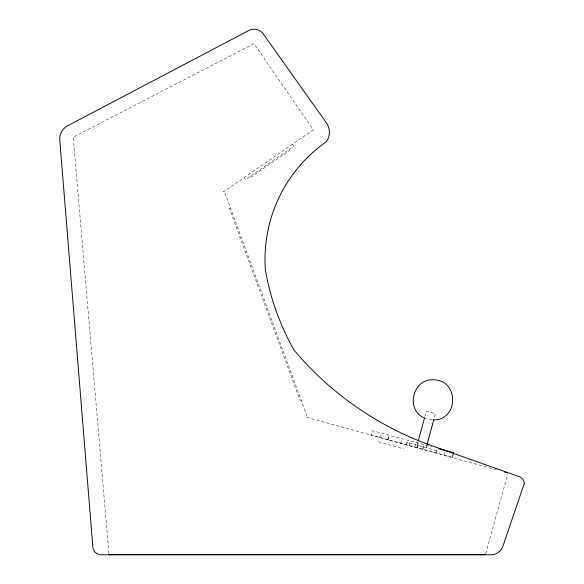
<?xml version="1.0" encoding="UTF-8"?>
<svg xmlns="http://www.w3.org/2000/svg" width="584" height="584" viewBox="0 0 584 584"><rect width="100%" height="100%" fill="white"/><g stroke="black" fill="none" stroke-linecap="round" stroke-linejoin="round"><path stroke-width="0.44" stroke-dasharray="2.92 2.19" d="M379.651 437.518L380.885 432.978M387.747 439.716L388.981 435.175M388.046 439.796L389.28 435.255M400.719 443.241L401.953 438.701M406.26 444.745L406.873 442.475L436.394 450.498L435.774 452.768M406.522 444.818L407.756 440.278M409.165 445.534L410.399 440.993M414.757 447.059L415.99 442.511M417.093 445.256L418.042 441.759M424.926 416.436L426.349 411.194L435.43 413.662L434.007 418.903M417.268 447.738L418.502 443.198M417.56 447.819L418.794 443.278M422.597 449.184L423.831 444.643M422.947 449.279L424.181 444.738M426.174 447.724L426.889 445.103M436.036 452.841L437.27 448.3M444.271 455.075L445.504 450.534M452.118 457.206L453.147 453.425M453.498 453.52L452.469 457.301L371.205 435.226L372.439 430.685L431.561 446.745M485.713 553.756L507.81 473.872M230.505 208.116L229.403 208.517L300.125 400.609L301.234 400.208M432.182 419.911L427.838 419.341L425.407 418.334M496.648 469.843L306.228 417.173L307.33 416.764L224.409 191.552L223.307 191.961L313.389 129.867L253.974 43.661L73.204 137.182L108.938 553.727M378.534 441.752L403.42 448.877M292.562 144.226L293.898 146.161L245.463 179.543L244.134 177.602M289.058 149.497L289.722 150.468L250.974 177.171L250.31 176.207"/><path stroke-width="0.88" d="M418.283 440.884L424.451 418.18M427.123 444.227L433.766 419.772M433.051 420.02C459.214 420.305 459.214 379.527 433.051 379.812C412.384 378.746 405.267 410.457 424.597 417.998M109.011 554.632L485.472 554.632M438.591 448.658L453.702 452.761M504.539 472.025L507.175 472.755M524.271 483.464L503.138 545.587A12.673 12.673 0 0 1 490.954 554.8L101.134 554.8A8.293 8.293 0 0 1 92.863 547.179L59.772 139.977A14.651 14.651 0 0 1 67.561 125.823L248.806 30.499A11.315 11.315 0 0 1 263.304 33.967L326.383 122.852A16.294 16.294 0 0 1 326.383 141.708A143.576 143.576 0 0 0 265.392 270.093A251.77 251.77 0 0 0 293.927 349.969A320.397 320.397 0 0 0 432.342 445.899L517.314 475.975C520.877 476.668 524.315 479.625 524.271 483.464"/></g></svg>
